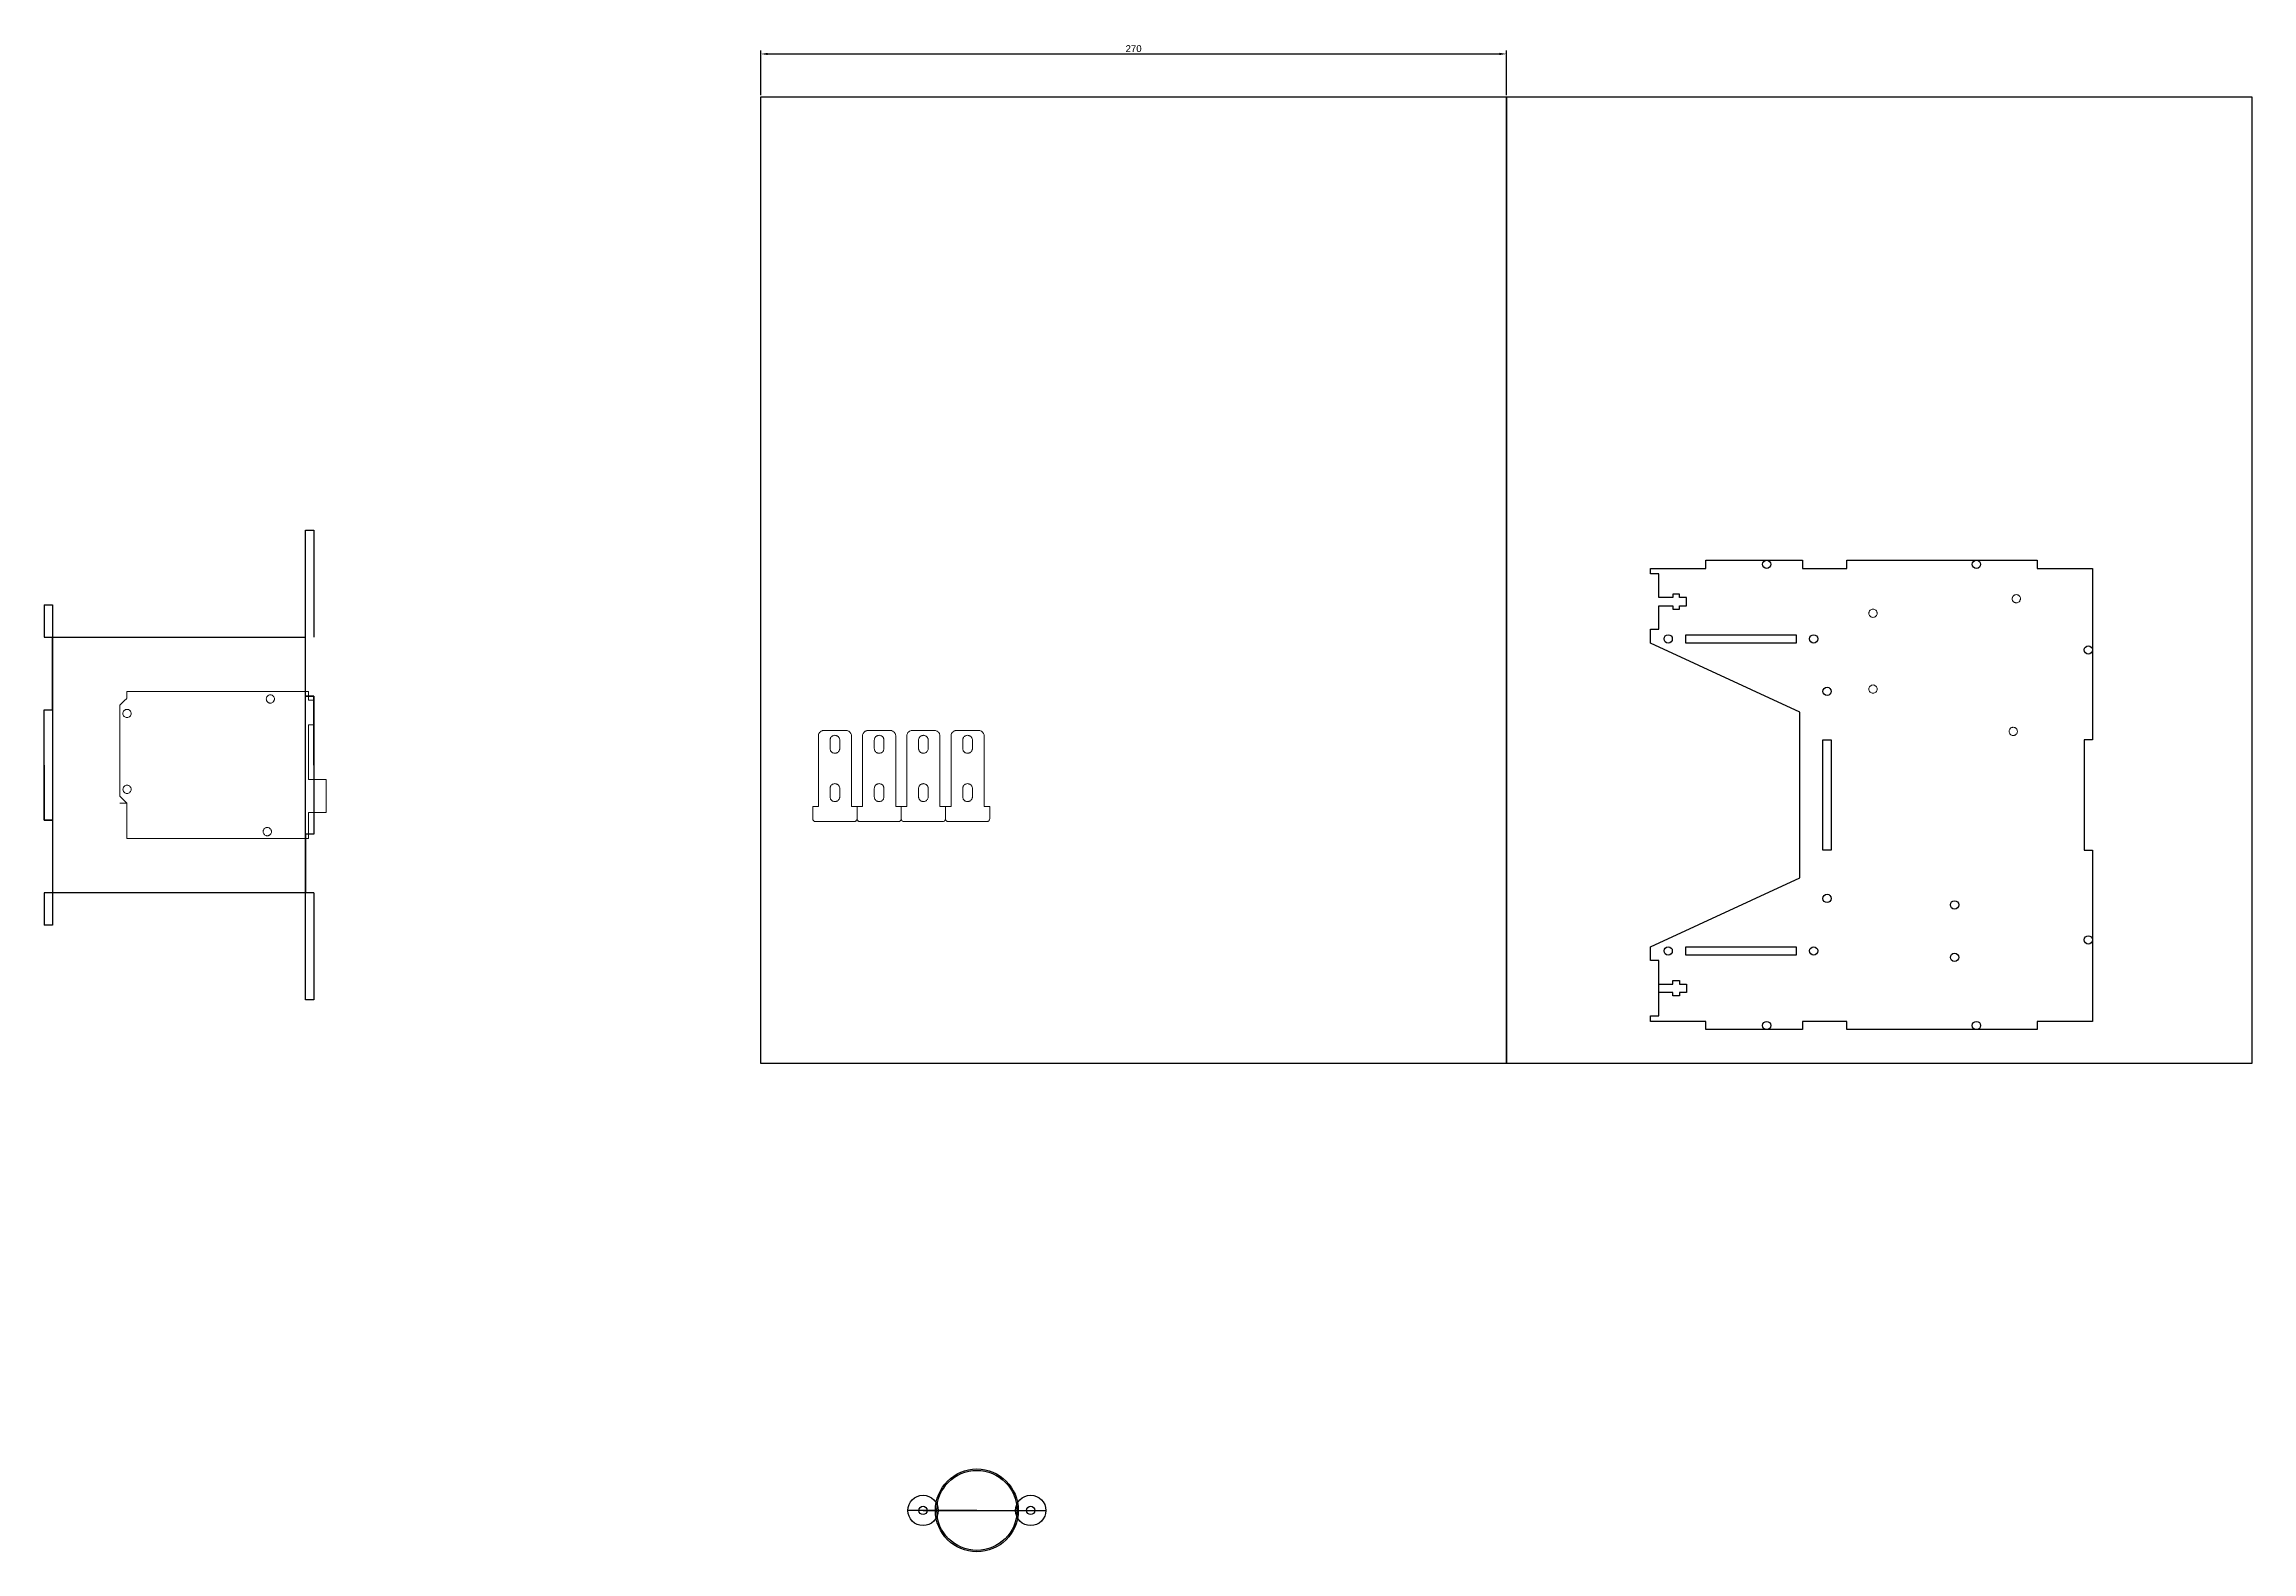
# Model space of a CAD drawing. Header units: millimetres. Extents: x -1479 to 8457, y 1606 to 10461.
# Drawn here: x -50 to 750, y 2170 to 2716 of the extents above; entities that cross this region are included whole.
import ezdxf

# ---------------------------------------------------------------- set-up
doc = ezdxf.new("R2010")
doc.units = ezdxf.units.MM
doc.layers.add('Capa 1', color=7, linetype='Continuous')
doc.layers.add('Layer 1', color=7, linetype='Continuous')
doc.styles.get("Standard").update_dxf_attribs({"font": 'Arial.ttf'})
doc.dimstyles.new('ISO-25', dxfattribs={"dimtxt": 2.5, "dimasz": 2.5, "dimexe": 1.25, "dimexo": 0.625, "dimtad": 1, "dimtxsty": 'Standard', "dimcen": 2.5, "dimadec": 0, "dimazin": 0, "dimtfac": 1, "dimtmove": 0, "dimatfit": 3, "dimfxl": 1, "dimarcsym": 0})

# ---------------------------------------------------------------- blocks, each defined once
blk = doc.blocks.new('*D8')
at = {"color": 0, "lineweight": -2, "transparency": 16777216}
for p, q in [((209.77, 2697.94), (209.77, 2714.08)), ((212.27, 2712.83), (477.27, 2712.83)), ((479.77, 2697.94), (479.77, 2714.08))]:
    blk.add_line(p, q, dxfattribs=at)
at = {"color": 0, "transparency": 16777216}
for points in [[(212.27, 2713.25), (212.27, 2712.42), (209.77, 2712.83)], [(477.27, 2713.25), (477.27, 2712.42), (479.77, 2712.83)]]:
    blk.add_solid(points, dxfattribs=at)
at = {"layer": 'Defpoints', "color": 0, "transparency": 16777216}
for p in [(479.77, 2712.83), (209.77, 2697.32), (479.77, 2697.32)]:
    blk.add_point(p, dxfattribs=at)
at = {"color": 0, "transparency": 16777216, "insert": (344.77, 2714.74), "char_height": 2.5, "attachment_point": 5}
blk.add_mtext('270', dxfattribs=at)

msp = doc.modelspace()

# ---------------------------------------------------------------- linework, layer by layer
at = {"color": 1}
for p, q in [((44.819, 2370.329), (44.819, 2540.329)), ((44.819, 2540.329), (47.819, 2540.329)), ((47.819, 2540.329), (47.819, 2501.631)), ((-49.792, 2513.329), (-49.792, 2501.631)), ((-49.792, 2513.329), (-46.792, 2513.329)), ((-46.792, 2513.329), (-46.792, 2397.329)), ((-46.792, 2475.329), (-46.792, 2501.631)), ((-46.792, 2501.631), (44.819, 2501.631)), ((44.819, 2480.329), (44.819, 2501.631)), ((47.819, 2480.329), (44.819, 2480.329)), ((47.819, 2455.329), (47.819, 2480.329)), ((-49.792, 2455.329), (-49.792, 2475.329)), ((-49.792, 2475.329), (-46.792, 2475.329)), ((-49.792, 2455.329), (-49.792, 2435.329)), ((47.819, 2455.329), (47.819, 2430.329)), ((-49.792, 2435.329), (-46.792, 2435.329)), ((-46.792, 2435.329), (-46.792, 2409.028)), ((47.819, 2430.329), (44.819, 2430.329)), ((44.819, 2430.329), (44.819, 2409.028)), ((-49.792, 2409.028), (-49.792, 2397.329)), ((47.819, 2409.028), (47.819, 2370.329)), ((-46.792, 2397.329), (-49.792, 2397.329)), ((47.819, 2370.329), (44.819, 2370.329)), ((288.01, 2185.423), (263.01, 2185.423)), ((268.51, 2185.423), (307.51, 2185.423)), ((288.01, 2185.423), (313.01, 2185.423))]:
    msp.add_line(p, q, dxfattribs=at)
for points in [[(209.772, 2697.315), (479.772, 2697.315), (479.772, 2347.315), (209.772, 2347.315), (209.772, 2697.315)], [(479.772, 2697.315), (749.772, 2697.315), (749.772, 2347.315), (479.772, 2347.315), (479.772, 2697.315)], [(-49.792, 2501.631), (-46.792, 2501.631)], [(-49.792, 2435.329), (-49.792, 2475.329)], [(47.819, 2409.028), (-49.792, 2409.028)], [(535.039, 2376.017), (540.068, 2376.017), (540.068, 2377.267), (542.468, 2377.267), (542.468, 2376.017), (545.039, 2376.017), (545.039, 2373.017), (542.468, 2373.017), (542.468, 2371.767), (540.068, 2371.767), (540.068, 2373.017), (535.039, 2373.017)]]:
    msp.add_lwpolyline(points, dxfattribs=at)
for points in [[(672.039, 2359.517), (603.039, 2359.517), (603.039, 2362.517), (587.039, 2362.517), (587.039, 2359.517), (552.039, 2359.517), (552.039, 2362.517), (532.039, 2362.517), (532.039, 2364.517), (535.039, 2364.517), (535.039, 2384.517), (532.039, 2384.517), (532.039, 2389.517), (586.039, 2414.517), (586.039, 2474.517), (532.039, 2499.517), (532.039, 2504.517), (535.039, 2504.517), (535.039, 2513.017), (540.068, 2513.017), (540.068, 2511.767), (542.468, 2511.767), (542.468, 2513.017), (545.039, 2513.017), (545.039, 2516.017), (542.468, 2516.017), (542.468, 2517.267), (540.068, 2517.267), (540.068, 2516.017), (535.039, 2516.017), (535.039, 2524.517), (532.039, 2524.517), (532.039, 2526.517), (552.039, 2526.517), (552.039, 2529.517), (587.039, 2529.517), (587.039, 2526.517), (603.039, 2526.517), (603.039, 2529.517), (672.039, 2529.517), (672.039, 2526.517), (692.039, 2526.517), (692.039, 2464.517), (689.039, 2464.517), (689.039, 2424.517), (692.039, 2424.517), (692.039, 2362.517), (672.039, 2362.517)], [(584.734, 2502.517), (584.734, 2499.517), (544.734, 2499.517), (544.734, 2502.517)], [(44.819, 2480.329), (47.819, 2480.329), (47.819, 2430.329), (44.819, 2430.329)], [(-49.792, 2475.329), (-46.792, 2475.329), (-46.792, 2435.329), (-49.792, 2435.329)], [(597.429, 2464.517), (597.429, 2424.517), (594.429, 2424.517), (594.429, 2464.517)], [(584.734, 2389.517), (584.734, 2386.517), (544.734, 2386.517), (544.734, 2389.517)]]:
    msp.add_lwpolyline(points, close=True, dxfattribs=at)
for centre, radius in [((574.039, 2528.017), 1.5), ((650.039, 2528.017), 1.5), ((538.387, 2501.017), 1.5), ((591.081, 2501.017), 1.5), ((690.539, 2497.017), 1.5), ((595.929, 2482.017), 1.5), ((595.929, 2407.017), 1.5), ((642.103, 2404.683), 1.5), ((690.539, 2392.017), 1.5), ((538.387, 2388.017), 1.5), ((591.081, 2388.017), 1.5), ((642.103, 2385.683), 1.5), ((574.039, 2361.017), 1.5), ((650.039, 2361.017), 1.5), ((288.01, 2185.423), 15), ((288.01, 2185.423), 14.5), ((268.51, 2185.423), 5.5), ((307.51, 2185.423), 5.5), ((268.51, 2185.423), 1.5), ((307.51, 2185.423), 1.5)]:
    msp.add_circle(centre, radius, dxfattribs=at)
at = {"layer": 'Capa 1', "color": 1, "lineweight": 0}
for points in [[(613.942, 2510.872), (613.805, 2511.131), (613.618, 2511.358), (613.607, 2511.367), (613.391, 2511.544), (613.132, 2511.682), (612.851, 2511.768), (612.559, 2511.797), (612.267, 2511.768), (611.986, 2511.682), (611.728, 2511.544), (611.512, 2511.367), (611.501, 2511.358), (611.315, 2511.131), (611.176, 2510.872), (611.133, 2510.73), (611.092, 2510.591), (611.063, 2510.299), (611.072, 2510.207), (611.092, 2510.007), (611.176, 2509.726), (611.185, 2509.709), (611.315, 2509.467), (611.501, 2509.241), (611.728, 2509.055), (611.986, 2508.916), (612.267, 2508.83), (612.559, 2508.803), (612.809, 2508.826), (612.851, 2508.83), (613.132, 2508.916), (613.391, 2509.055), (613.618, 2509.241), (613.805, 2509.467), (613.933, 2509.709), (613.942, 2509.726), (614.028, 2510.007), (614.048, 2510.207), (614.057, 2510.299), (614.028, 2510.591), (613.986, 2510.73), (613.942, 2510.872)], [(665.71, 2515.135), (665.911, 2515.135), (665.949, 2515.258), (665.977, 2515.55), (665.949, 2515.842), (665.931, 2515.901), (665.864, 2516.12), (665.863, 2516.123), (665.725, 2516.382), (665.539, 2516.609), (665.312, 2516.794), (665.206, 2516.851), (665.167, 2516.872), (665.053, 2516.933), (664.772, 2517.019), (664.48, 2517.048), (664.188, 2517.019), (663.907, 2516.933), (663.794, 2516.872), (663.755, 2516.851), (663.649, 2516.794), (663.422, 2516.609), (663.235, 2516.382), (663.097, 2516.123), (663.03, 2515.901), (663.012, 2515.842), (662.983, 2515.55), (663.012, 2515.258), (663.097, 2514.977), (663.136, 2514.904), (663.207, 2514.772), (663.235, 2514.718), (663.422, 2514.492), (663.648, 2514.307), (663.649, 2514.306), (663.823, 2514.212), (663.907, 2514.167), (664.016, 2514.134), (664.188, 2514.081), (664.48, 2514.053), (664.772, 2514.081), (665.053, 2514.167), (665.312, 2514.306), (665.313, 2514.307), (665.539, 2514.492), (665.71, 2514.7), (665.71, 2515.135)], [(612.277, 2484.298), (611.996, 2484.212), (611.978, 2484.202), (611.738, 2484.074), (611.511, 2483.888), (611.325, 2483.661), (611.186, 2483.402), (611.101, 2483.121), (611.073, 2482.829), (611.101, 2482.537), (611.166, 2482.322), (611.168, 2482.315), (611.186, 2482.256), (611.325, 2481.997), (611.511, 2481.771), (611.738, 2481.585), (611.996, 2481.446), (612.277, 2481.361), (612.569, 2481.333), (612.809, 2481.356), (612.861, 2481.361), (613.142, 2481.446), (613.401, 2481.585), (613.628, 2481.771), (613.815, 2481.997), (613.952, 2482.256), (613.97, 2482.315), (613.972, 2482.322), (614.038, 2482.537), (614.057, 2482.729), (614.067, 2482.829), (614.057, 2482.93), (614.038, 2483.121), (613.952, 2483.402), (613.929, 2483.445), (613.816, 2483.659), (613.815, 2483.661), (613.628, 2483.888), (613.401, 2484.074), (613.161, 2484.202), (613.142, 2484.212), (612.861, 2484.298), (612.569, 2484.327), (612.277, 2484.298)], [(663.207, 2468.998), (663.062, 2468.984), (662.983, 2468.96), (662.781, 2468.898), (662.522, 2468.76), (662.296, 2468.574), (662.21, 2468.47), (662.11, 2468.347), (661.971, 2468.088), (661.908, 2467.878), (661.886, 2467.807), (661.857, 2467.515), (661.886, 2467.223), (661.971, 2466.942), (662.11, 2466.683), (662.21, 2466.561), (662.296, 2466.457), (662.522, 2466.271), (662.781, 2466.132), (662.983, 2466.07), (663.062, 2466.046), (663.207, 2466.033), (663.354, 2466.019), (663.646, 2466.046), (663.823, 2466.101), (663.927, 2466.132), (664.016, 2466.18), (664.186, 2466.271), (664.413, 2466.457), (664.598, 2466.683), (664.737, 2466.942), (664.823, 2467.223), (664.852, 2467.515), (664.823, 2467.807), (664.801, 2467.878), (664.737, 2468.088), (664.598, 2468.347), (664.413, 2468.574), (664.186, 2468.76), (664.016, 2468.851), (663.927, 2468.898), (663.646, 2468.984), (663.354, 2469.013), (663.207, 2468.998)]]:
    msp.add_lwpolyline(points, dxfattribs=at)
at = {"layer": 'Capa 1', "lineweight": 0}
for points in [[(45.988, 2481.951), (45.988, 2481.269), (45.988, 2480.771), (45.988, 2480.581), (45.988, 2479.609), (45.988, 2478.857), (47.942, 2478.857), (47.942, 2478.843), (47.942, 2478.613), (47.942, 2478.12), (47.942, 2478.015), (47.942, 2477.019), (47.942, 2476.467), (47.942, 2475.969), (47.942, 2475.076), (47.942, 2473.916), (47.942, 2473.418), (47.942, 2471.365), (47.942, 2470.867), (47.942, 2469.891), (45.988, 2469.891), (45.988, 2469.873), (45.988, 2469.77), (45.988, 2468.998), (45.988, 2468.815), (45.988, 2468.774), (45.988, 2468.317), (45.988, 2467.802), (45.988, 2467.703), (45.988, 2467.404), (45.988, 2466.407), (45.988, 2466.258), (45.988, 2465.411), (45.988, 2464.012), (45.988, 2463.514), (45.988, 2463.418), (45.988, 2462.123), (45.988, 2459.393), (45.988, 2452.745), (45.988, 2452.159), (45.988, 2450.13), (52.29, 2450.13), (52.29, 2448.565), (52.29, 2447.145), (52.29, 2446.86), (52.29, 2446.558), (52.29, 2443.529), (52.29, 2443.478), (52.29, 2443.049), (52.29, 2442.999), (52.29, 2441.577), (52.29, 2441.34), (52.29, 2441.161), (52.29, 2439.593), (52.29, 2438.173), (45.988, 2438.173), (45.988, 2435.538), (45.988, 2429.561), (45.988, 2428.733), (41.187, 2428.733), (38.198, 2428.733), (33.646, 2428.733), (32.52, 2428.733), (30.651, 2428.733), (29.526, 2428.733), (28.569, 2428.733), (19.574, 2428.733), (16.284, 2428.733), (14.514, 2428.733), (8.243, 2428.733), (6.133, 2428.733), (5.604, 2428.733), (3.358, 2428.733), (2.899, 2428.733), (1.77, 2428.733), (-0.742, 2428.733), (-3.343, 2428.733), (-18.275, 2428.733), (-18.403, 2428.733), (-18.516, 2428.733), (-19.903, 2428.733), (-19.903, 2441.582), (-21.259, 2441.582), (-21.269, 2441.582), (-22.432, 2441.582), (-22.432, 2441.583), (-21.269, 2441.583), (-21.259, 2441.583), (-19.903, 2441.583), (-21.259, 2442.939), (-21.269, 2442.949), (-21.319, 2442.999), (-21.849, 2443.529), (-22.432, 2444.112), (-22.432, 2446.024), (-22.432, 2446.031), (-22.432, 2450.254), (-22.432, 2451.017), (-22.432, 2452.013), (-22.432, 2452.159), (-22.432, 2453.537), (-22.432, 2454.534), (-22.432, 2456.083), (-22.432, 2457.079), (-22.432, 2457.814), (-22.432, 2462.123), (-22.432, 2463.418), (-22.432, 2463.514), (-22.432, 2464.012), (-22.432, 2465.411), (-22.432, 2466.258), (-22.432, 2466.407), (-22.432, 2467.404), (-22.432, 2467.703), (-22.432, 2467.802), (-22.432, 2468.317), (-22.432, 2468.774), (-22.432, 2468.815), (-22.432, 2468.998), (-22.432, 2469.77), (-22.432, 2470.867), (-22.432, 2471.365), (-22.432, 2473.418), (-22.432, 2473.916), (-22.432, 2475.076), (-22.432, 2475.505), (-22.432, 2475.969), (-22.432, 2476.467), (-22.432, 2476.944), (-22.357, 2477.019), (-21.36, 2478.015), (-20.762, 2478.613), (-19.902, 2479.473), (-19.901, 2479.474), (-19.901, 2479.474), (-19.953, 2479.526), (-19.901, 2479.526), (-19.901, 2479.609), (-19.901, 2480.581), (-19.901, 2480.756), (-19.901, 2480.771), (-19.901, 2481.269), (-19.901, 2481.951), (5.604, 2481.951), (6.133, 2481.951), (14.514, 2481.951), (45.988, 2481.951)], [(33.378, 2478.613), (33.378, 2478.843), (33.532, 2478.843), (33.579, 2478.843), (33.617, 2478.967), (33.646, 2479.259), (33.617, 2479.551), (33.599, 2479.609), (33.532, 2479.828), (33.531, 2479.832), (33.393, 2480.091), (33.207, 2480.318), (32.98, 2480.503), (32.874, 2480.56), (32.835, 2480.581), (32.721, 2480.642), (32.44, 2480.727), (32.148, 2480.756), (31.856, 2480.727), (31.575, 2480.642), (31.462, 2480.581), (31.423, 2480.56), (31.317, 2480.503), (31.09, 2480.318), (30.904, 2480.091), (30.765, 2479.832), (30.698, 2479.609), (30.68, 2479.551), (30.651, 2479.259), (30.68, 2478.967), (30.765, 2478.686), (30.804, 2478.613), (30.875, 2478.481), (30.904, 2478.427), (31.09, 2478.2), (31.316, 2478.015), (31.317, 2478.014), (31.491, 2477.921), (31.575, 2477.876), (31.684, 2477.843), (31.856, 2477.79), (32.148, 2477.762), (32.44, 2477.79), (32.721, 2477.876), (32.98, 2478.014), (32.981, 2478.015), (33.207, 2478.2), (33.378, 2478.409), (33.378, 2478.613)], [(-18.39, 2474.581), (-18.527, 2474.84), (-18.714, 2475.067), (-18.725, 2475.076), (-18.941, 2475.252), (-19.2, 2475.391), (-19.481, 2475.476), (-19.773, 2475.505), (-20.065, 2475.476), (-20.346, 2475.391), (-20.604, 2475.252), (-20.82, 2475.076), (-20.831, 2475.067), (-21.017, 2474.84), (-21.156, 2474.581), (-21.199, 2474.438), (-21.24, 2474.3), (-21.269, 2474.008), (-21.26, 2473.916), (-21.24, 2473.716), (-21.156, 2473.435), (-21.147, 2473.418), (-21.017, 2473.176), (-20.831, 2472.95), (-20.604, 2472.763), (-20.346, 2472.625), (-20.065, 2472.539), (-19.773, 2472.511), (-19.523, 2472.535), (-19.481, 2472.539), (-19.2, 2472.625), (-18.941, 2472.763), (-18.714, 2472.95), (-18.527, 2473.176), (-18.399, 2473.418), (-18.39, 2473.435), (-18.304, 2473.716), (-18.284, 2473.916), (-18.275, 2474.008), (-18.304, 2474.3), (-18.346, 2474.438), (-18.39, 2474.581)], [(-20.055, 2448.007), (-20.336, 2447.921), (-20.354, 2447.911), (-20.594, 2447.782), (-20.821, 2447.597), (-21.007, 2447.37), (-21.146, 2447.111), (-21.23, 2446.83), (-21.259, 2446.538), (-21.23, 2446.246), (-21.166, 2446.031), (-21.163, 2446.024), (-21.146, 2445.965), (-21.007, 2445.706), (-20.821, 2445.48), (-20.594, 2445.293), (-20.336, 2445.155), (-20.055, 2445.069), (-19.763, 2445.041), (-19.523, 2445.064), (-19.471, 2445.069), (-19.19, 2445.155), (-18.931, 2445.293), (-18.704, 2445.48), (-18.517, 2445.706), (-18.38, 2445.965), (-18.362, 2446.024), (-18.36, 2446.031), (-18.294, 2446.246), (-18.275, 2446.437), (-18.265, 2446.538), (-18.275, 2446.639), (-18.294, 2446.83), (-18.38, 2447.111), (-18.403, 2447.154), (-18.516, 2447.368), (-18.517, 2447.37), (-18.704, 2447.597), (-18.931, 2447.782), (-19.171, 2447.911), (-19.19, 2447.921), (-19.471, 2448.007), (-19.763, 2448.035), (-20.055, 2448.007)], [(30.875, 2432.707), (30.73, 2432.692), (30.651, 2432.668), (30.449, 2432.607), (30.19, 2432.468), (29.964, 2432.283), (29.878, 2432.178), (29.778, 2432.056), (29.639, 2431.797), (29.576, 2431.586), (29.554, 2431.516), (29.526, 2431.224), (29.554, 2430.932), (29.639, 2430.651), (29.778, 2430.392), (29.878, 2430.27), (29.964, 2430.166), (30.19, 2429.979), (30.449, 2429.841), (30.651, 2429.779), (30.73, 2429.755), (30.875, 2429.741), (31.022, 2429.727), (31.314, 2429.755), (31.491, 2429.809), (31.595, 2429.841), (31.684, 2429.888), (31.854, 2429.979), (32.081, 2430.166), (32.267, 2430.392), (32.405, 2430.651), (32.491, 2430.932), (32.52, 2431.224), (32.491, 2431.516), (32.469, 2431.586), (32.405, 2431.797), (32.267, 2432.056), (32.081, 2432.283), (31.854, 2432.468), (31.684, 2432.559), (31.595, 2432.607), (31.314, 2432.692), (31.022, 2432.721), (30.875, 2432.707)]]:
    msp.add_lwpolyline(points, dxfattribs=at)
at = {"layer": 'Layer 1', "color": 1, "lineweight": 0}
for points in [[(276.635, 2435.84), (276.671, 2435.664), (276.706, 2435.487), (276.777, 2435.346), (276.882, 2435.205), (276.988, 2435.064), (277.129, 2434.993), (277.306, 2434.887), (277.482, 2434.852), (291.805, 2434.852), (291.981, 2434.887), (292.158, 2434.993), (292.299, 2435.064), (292.405, 2435.205), (292.51, 2435.346), (292.581, 2435.487), (292.616, 2435.664), (292.652, 2435.84), (292.652, 2440.355), (290.641, 2440.355), (290.641, 2466.073), (290.605, 2466.285), (290.535, 2466.496), (290.464, 2466.708), (290.323, 2466.92), (290.217, 2467.096), (290.076, 2467.272), (289.9, 2467.414), (289.723, 2467.555), (289.512, 2467.66), (289.088, 2467.802), (288.877, 2467.837), (280.41, 2467.837), (280.198, 2467.802), (279.987, 2467.731), (279.775, 2467.66), (279.599, 2467.555), (279.387, 2467.414), (279.07, 2467.096), (278.964, 2466.92), (278.858, 2466.708), (278.752, 2466.496), (278.682, 2466.285), (278.646, 2466.073), (278.646, 2440.355), (274.625, 2440.355), (274.625, 2466.073), (274.589, 2466.285), (274.519, 2466.496), (274.448, 2466.708), (274.307, 2466.92), (274.201, 2467.096), (274.06, 2467.272), (273.884, 2467.414), (273.707, 2467.555), (273.496, 2467.66), (273.072, 2467.802), (272.861, 2467.837), (264.394, 2467.837), (264.182, 2467.802), (263.971, 2467.731), (263.759, 2467.66), (263.583, 2467.555), (263.371, 2467.414), (263.053, 2467.096), (262.948, 2466.92), (262.842, 2466.708), (262.736, 2466.496), (262.665, 2466.285), (262.63, 2466.073), (262.63, 2440.355), (258.608, 2440.355), (258.608, 2466.073), (258.573, 2466.285), (258.503, 2466.496), (258.432, 2466.708), (258.291, 2466.92), (258.185, 2467.096), (258.044, 2467.272), (257.868, 2467.414), (257.691, 2467.555), (257.48, 2467.66), (257.056, 2467.802), (256.845, 2467.837), (248.378, 2467.837), (248.166, 2467.802), (247.955, 2467.731), (247.743, 2467.66), (247.566, 2467.555), (247.355, 2467.414), (247.037, 2467.096), (246.931, 2466.92), (246.826, 2466.708), (246.72, 2466.496), (246.649, 2466.285), (246.614, 2466.073), (246.614, 2440.355), (246.614, 2440.355), (242.592, 2440.355), (242.592, 2466.073), (242.557, 2466.285), (242.486, 2466.496), (242.416, 2466.708), (242.275, 2466.92), (242.169, 2467.096), (242.028, 2467.272), (241.851, 2467.414), (241.675, 2467.555), (241.463, 2467.66), (241.04, 2467.802), (240.828, 2467.837), (232.362, 2467.837), (232.15, 2467.802), (231.938, 2467.731), (231.727, 2467.66), (231.55, 2467.555), (231.339, 2467.414), (231.021, 2467.096), (230.915, 2466.92), (230.81, 2466.708), (230.704, 2466.496), (230.633, 2466.285), (230.598, 2466.073), (230.598, 2440.355), (228.587, 2440.355), (228.587, 2435.84), (228.622, 2435.664), (228.658, 2435.487), (228.728, 2435.346), (228.834, 2435.205), (228.94, 2435.064), (229.081, 2434.993), (229.257, 2434.887), (229.434, 2434.852), (243.756, 2434.852), (243.933, 2434.887), (244.109, 2434.993), (244.25, 2435.064), (244.356, 2435.205), (244.462, 2435.346), (244.533, 2435.487), (244.568, 2435.664), (244.603, 2435.84), (244.603, 2440.355)], [(236.807, 2466.073), (237.019, 2466.038), (237.23, 2465.967), (237.407, 2465.897), (237.583, 2465.791), (237.76, 2465.65), (237.901, 2465.508), (238.042, 2465.332), (238.148, 2465.156), (238.218, 2464.979), (238.289, 2464.768), (238.324, 2464.556), (238.359, 2464.344), (238.359, 2461.346), (238.324, 2461.134), (238.289, 2460.922), (238.218, 2460.711), (238.148, 2460.534), (238.042, 2460.358), (237.901, 2460.182), (237.76, 2460.04), (237.583, 2459.899), (237.407, 2459.793), (237.23, 2459.723), (237.019, 2459.652), (236.807, 2459.617), (236.595, 2459.582), (236.384, 2459.617), (236.172, 2459.652), (235.996, 2459.723), (235.784, 2459.793), (235.608, 2459.899), (235.431, 2460.04), (235.29, 2460.182), (235.149, 2460.358), (235.043, 2460.534), (234.973, 2460.711), (234.902, 2460.922), (234.867, 2461.134), (234.831, 2461.346), (234.831, 2464.344), (234.867, 2464.556), (234.902, 2464.768), (234.973, 2464.979), (235.043, 2465.156), (235.149, 2465.332), (235.29, 2465.508), (235.431, 2465.65), (235.608, 2465.791), (235.784, 2465.897), (235.996, 2465.967), (236.172, 2466.038), (236.384, 2466.073), (236.595, 2466.108), (236.807, 2466.073)], [(252.823, 2466.073), (253.035, 2466.038), (253.246, 2465.967), (253.423, 2465.897), (253.599, 2465.791), (253.776, 2465.65), (253.917, 2465.508), (254.058, 2465.332), (254.164, 2465.156), (254.234, 2464.979), (254.305, 2464.768), (254.34, 2464.556), (254.375, 2464.344), (254.375, 2461.346), (254.34, 2461.134), (254.305, 2460.922), (254.234, 2460.711), (254.164, 2460.534), (254.058, 2460.358), (253.917, 2460.182), (253.776, 2460.04), (253.599, 2459.899), (253.423, 2459.793), (253.246, 2459.723), (253.035, 2459.652), (252.823, 2459.617), (252.611, 2459.582), (252.4, 2459.617), (252.188, 2459.652), (252.012, 2459.723), (251.8, 2459.793), (251.624, 2459.899), (251.447, 2460.04), (251.306, 2460.182), (251.165, 2460.358), (251.059, 2460.534), (250.989, 2460.711), (250.918, 2460.922), (250.883, 2461.134), (250.848, 2461.346), (250.848, 2464.344), (250.883, 2464.556), (250.918, 2464.768), (250.989, 2464.979), (251.059, 2465.156), (251.165, 2465.332), (251.306, 2465.508), (251.447, 2465.65), (251.624, 2465.791), (251.8, 2465.897), (252.012, 2465.967), (252.188, 2466.038), (252.4, 2466.073), (252.611, 2466.108), (252.823, 2466.073)], [(268.839, 2466.073), (269.051, 2466.038), (269.263, 2465.967), (269.439, 2465.897), (269.615, 2465.791), (269.792, 2465.65), (269.933, 2465.508), (270.074, 2465.332), (270.18, 2465.156), (270.25, 2464.979), (270.321, 2464.768), (270.356, 2464.556), (270.391, 2464.344), (270.391, 2461.346), (270.356, 2461.134), (270.321, 2460.922), (270.25, 2460.711), (270.18, 2460.534), (270.074, 2460.358), (269.933, 2460.182), (269.792, 2460.04), (269.615, 2459.899), (269.439, 2459.793), (269.263, 2459.723), (269.051, 2459.652), (268.839, 2459.617), (268.628, 2459.582), (268.416, 2459.617), (268.204, 2459.652), (268.028, 2459.723), (267.816, 2459.793), (267.64, 2459.899), (267.463, 2460.04), (267.322, 2460.182), (267.181, 2460.358), (267.075, 2460.534), (267.005, 2460.711), (266.934, 2460.922), (266.899, 2461.134), (266.864, 2461.346), (266.864, 2464.344), (266.899, 2464.556), (266.934, 2464.768), (267.005, 2464.979), (267.075, 2465.156), (267.181, 2465.332), (267.322, 2465.508), (267.463, 2465.65), (267.64, 2465.791), (267.816, 2465.897), (268.028, 2465.967), (268.204, 2466.038), (268.416, 2466.073), (268.628, 2466.108), (268.839, 2466.073)], [(284.855, 2466.073), (285.067, 2466.038), (285.279, 2465.967), (285.455, 2465.897), (285.631, 2465.791), (285.808, 2465.65), (285.949, 2465.508), (286.09, 2465.332), (286.196, 2465.156), (286.266, 2464.979), (286.337, 2464.768), (286.372, 2464.556), (286.408, 2464.344), (286.408, 2461.346), (286.372, 2461.134), (286.337, 2460.922), (286.266, 2460.711), (286.196, 2460.534), (286.09, 2460.358), (285.949, 2460.182), (285.808, 2460.04), (285.631, 2459.899), (285.455, 2459.793), (285.279, 2459.723), (285.067, 2459.652), (284.855, 2459.617), (284.644, 2459.582), (284.432, 2459.617), (284.22, 2459.652), (284.044, 2459.723), (283.832, 2459.793), (283.656, 2459.899), (283.48, 2460.04), (283.338, 2460.182), (283.197, 2460.358), (283.091, 2460.534), (283.021, 2460.711), (282.95, 2460.922), (282.915, 2461.134), (282.88, 2461.346), (282.88, 2464.344), (282.915, 2464.556), (282.95, 2464.768), (283.021, 2464.979), (283.091, 2465.156), (283.197, 2465.332), (283.338, 2465.508), (283.48, 2465.65), (283.656, 2465.791), (283.832, 2465.897), (284.044, 2465.967), (284.22, 2466.038), (284.432, 2466.073), (284.644, 2466.108), (284.855, 2466.073)], [(236.807, 2448.575), (237.018, 2448.54), (237.23, 2448.469), (237.406, 2448.399), (237.583, 2448.293), (237.759, 2448.152), (237.9, 2448.011), (238.041, 2447.834), (238.147, 2447.658), (238.218, 2447.482), (238.288, 2447.27), (238.324, 2447.058), (238.359, 2446.847), (238.359, 2443.848), (238.324, 2443.636), (238.288, 2443.425), (238.218, 2443.213), (238.147, 2443.037), (238.041, 2442.86), (237.9, 2442.684), (237.759, 2442.543), (237.583, 2442.402), (237.406, 2442.296), (237.23, 2442.225), (237.018, 2442.155), (236.807, 2442.119), (236.595, 2442.084), (236.383, 2442.119), (236.172, 2442.155), (235.995, 2442.225), (235.784, 2442.296), (235.607, 2442.402), (235.431, 2442.543), (235.29, 2442.684), (235.149, 2442.86), (235.043, 2443.037), (234.972, 2443.213), (234.902, 2443.425), (234.866, 2443.636), (234.831, 2443.848), (234.831, 2446.847), (234.866, 2447.058), (234.902, 2447.27), (234.972, 2447.482), (235.043, 2447.658), (235.149, 2447.834), (235.29, 2448.011), (235.431, 2448.152), (235.607, 2448.293), (235.784, 2448.399), (235.995, 2448.469), (236.172, 2448.54), (236.383, 2448.575), (236.595, 2448.61), (236.807, 2448.575)], [(252.823, 2448.575), (253.035, 2448.54), (253.246, 2448.469), (253.423, 2448.399), (253.599, 2448.293), (253.775, 2448.152), (253.916, 2448.011), (254.058, 2447.834), (254.163, 2447.658), (254.234, 2447.482), (254.305, 2447.27), (254.34, 2447.058), (254.375, 2446.847), (254.375, 2443.848), (254.34, 2443.636), (254.305, 2443.425), (254.234, 2443.213), (254.163, 2443.037), (254.058, 2442.86), (253.916, 2442.684), (253.775, 2442.543), (253.599, 2442.402), (253.423, 2442.296), (253.246, 2442.225), (253.035, 2442.155), (252.823, 2442.119), (252.611, 2442.084), (252.4, 2442.119), (252.188, 2442.155), (252.011, 2442.225), (251.8, 2442.296), (251.623, 2442.402), (251.447, 2442.543), (251.306, 2442.684), (251.165, 2442.86), (251.059, 2443.037), (250.988, 2443.213), (250.918, 2443.425), (250.883, 2443.636), (250.847, 2443.848), (250.847, 2446.847), (250.883, 2447.058), (250.918, 2447.27), (250.988, 2447.482), (251.059, 2447.658), (251.165, 2447.834), (251.306, 2448.011), (251.447, 2448.152), (251.623, 2448.293), (251.8, 2448.399), (252.011, 2448.469), (252.188, 2448.54), (252.4, 2448.575), (252.611, 2448.61), (252.823, 2448.575)], [(268.839, 2448.575), (269.051, 2448.54), (269.262, 2448.469), (269.439, 2448.399), (269.615, 2448.293), (269.791, 2448.152), (269.933, 2448.011), (270.074, 2447.834), (270.18, 2447.658), (270.25, 2447.482), (270.321, 2447.27), (270.356, 2447.058), (270.391, 2446.847), (270.391, 2443.848), (270.356, 2443.636), (270.321, 2443.425), (270.25, 2443.213), (270.18, 2443.037), (270.074, 2442.86), (269.933, 2442.684), (269.791, 2442.543), (269.615, 2442.402), (269.439, 2442.296), (269.262, 2442.225), (269.051, 2442.155), (268.839, 2442.119), (268.627, 2442.084), (268.416, 2442.119), (268.204, 2442.155), (268.028, 2442.225), (267.816, 2442.296), (267.64, 2442.402), (267.463, 2442.543), (267.322, 2442.684), (267.181, 2442.86), (267.075, 2443.037), (267.005, 2443.213), (266.934, 2443.425), (266.899, 2443.636), (266.863, 2443.848), (266.863, 2446.847), (266.899, 2447.058), (266.934, 2447.27), (267.005, 2447.482), (267.075, 2447.658), (267.181, 2447.834), (267.322, 2448.011), (267.463, 2448.152), (267.64, 2448.293), (267.816, 2448.399), (268.028, 2448.469), (268.204, 2448.54), (268.416, 2448.575), (268.627, 2448.61), (268.839, 2448.575)], [(284.855, 2448.575), (285.067, 2448.54), (285.278, 2448.469), (285.455, 2448.399), (285.631, 2448.293), (285.808, 2448.152), (285.949, 2448.011), (286.09, 2447.834), (286.196, 2447.658), (286.266, 2447.482), (286.337, 2447.27), (286.372, 2447.058), (286.407, 2446.847), (286.407, 2443.848), (286.372, 2443.636), (286.337, 2443.425), (286.266, 2443.213), (286.196, 2443.037), (286.09, 2442.86), (285.949, 2442.684), (285.808, 2442.543), (285.631, 2442.402), (285.455, 2442.296), (285.278, 2442.225), (285.067, 2442.155), (284.855, 2442.119), (284.643, 2442.084), (284.432, 2442.119), (284.22, 2442.155), (284.044, 2442.225), (283.832, 2442.296), (283.656, 2442.402), (283.479, 2442.543), (283.338, 2442.684), (283.197, 2442.86), (283.091, 2443.037), (283.021, 2443.213), (282.95, 2443.425), (282.915, 2443.636), (282.88, 2443.848), (282.88, 2446.847), (282.915, 2447.058), (282.95, 2447.27), (283.021, 2447.482), (283.091, 2447.658), (283.197, 2447.834), (283.338, 2448.011), (283.479, 2448.152), (283.656, 2448.293), (283.832, 2448.399), (284.044, 2448.469), (284.22, 2448.54), (284.432, 2448.575), (284.643, 2448.61), (284.855, 2448.575)], [(244.603, 2435.84), (244.638, 2435.664), (244.674, 2435.487), (244.744, 2435.346), (244.85, 2435.205), (244.956, 2435.064), (245.097, 2434.993), (245.273, 2434.887), (245.45, 2434.852), (259.773, 2434.852), (259.949, 2434.887), (260.125, 2434.993), (260.266, 2435.064), (260.372, 2435.205), (260.478, 2435.346), (260.549, 2435.487), (260.584, 2435.664), (260.619, 2435.84), (260.619, 2440.355)], [(260.619, 2435.84), (260.655, 2435.664), (260.69, 2435.487), (260.76, 2435.346), (260.866, 2435.205), (260.972, 2435.064), (261.113, 2434.993), (261.29, 2434.887), (261.466, 2434.852), (275.789, 2434.852), (275.965, 2434.887), (276.141, 2434.993), (276.283, 2435.064), (276.388, 2435.205), (276.494, 2435.346), (276.565, 2435.487), (276.6, 2435.664), (276.635, 2435.84), (276.635, 2440.355)]]:
    msp.add_lwpolyline(points, dxfattribs=at)

# ---------------------------------------------------------------- dimensions: what is measured, and where the dimension line sits
at = {"color": 1}
dim = msp.add_linear_dim(base=(479.772, 2712.834), p1=(209.772, 2697.315), p2=(479.772, 2697.315), dimstyle='ISO-25', dxfattribs=at)
dim.commit()
dim.dimension.update_dxf_attribs({"geometry": '*D8', "text_midpoint": (344.772, 2714.736)})

doc.saveas('drawing.dxf')
